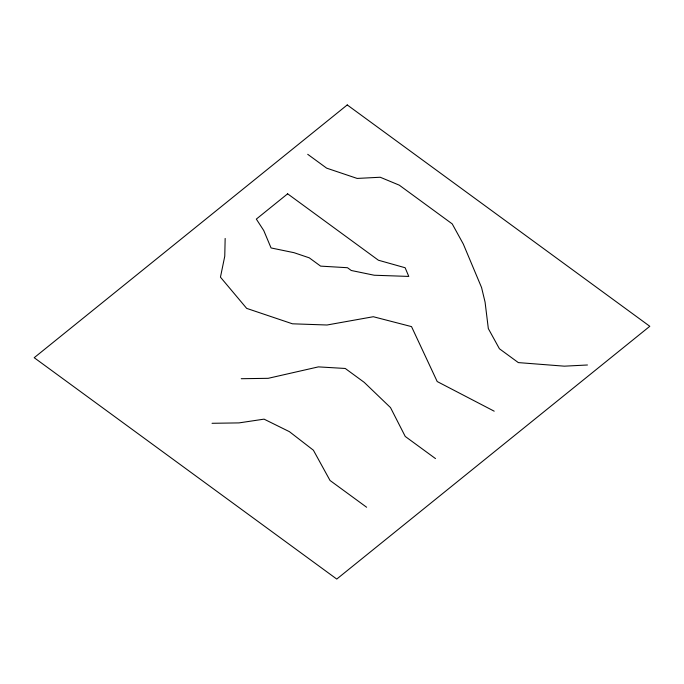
<?xml version="1.0" encoding="UTF-8"?>
<svg xmlns="http://www.w3.org/2000/svg" width="684" height="684" viewBox="0 0 684 684"><rect width="100%" height="100%" fill="white"/><g stroke="black" fill="none" stroke-linecap="round" stroke-linejoin="round"><path stroke-width="1.03" d="M225.156 238.442L224.762 256.226L220.453 277.165L246.667 308.381L292.444 323.806L327.003 325.003L373.302 316.726L411.52 326.61L437.204 381.544L494.199 411.187M587.453 364.991L564.368 366.171L518.327 362.597L499.423 348.763L488.333 328.611L485.076 302.14L481.562 287.519L463.307 244.051L452.227 223.899L399.276 185.159L380.236 177.25L357.151 178.43L326.636 168.144L307.723 154.31M241.238 378.714L268.179 378.32L318.393 366.88L345.258 368.471L364.17 382.313L390.513 407.604L405.244 436.452L435.503 458.588M212.031 423.293L238.972 422.9L264.067 419.147L289.435 431.681L313.392 450.209L330.03 480.476L366.624 507.246M347.241 104.934L34.2 357.706L336.759 579.066L649.8 326.294L347.241 104.934M287.631 193.811L256.329 219.094L263.759 230.551L271.061 247.941L294.017 252.687L309.271 257.834L320.616 266.127L347.489 267.718L351.268 270.488L374.225 275.233L408.784 276.43L405.133 267.743L378.397 260.219L287.631 193.811"/></g></svg>
